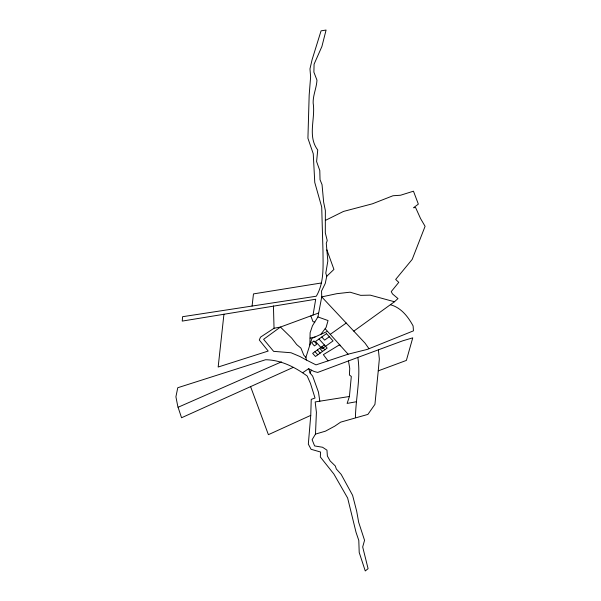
<?xml version="1.0" encoding="UTF-8"?>
<svg xmlns="http://www.w3.org/2000/svg" width="601" height="601" viewBox="0 0 601 601"><rect width="100%" height="100%" fill="white"/><g stroke="black" fill="none" stroke-linecap="round" stroke-linejoin="round"><path stroke-width="0.9" d="M309.868 344.959L310.116 332.744L312.445 325.802L317.929 316.93L321.738 296.902L321.558 290.967L325.231 283.529L326.756 276.28L325.795 273.162L327.838 261.014L326.275 243.232L327.229 240.595L325.306 232.872L325.366 210.553L323.639 202.169L322.038 184.605L320.04 179.744L319.792 170.504L316.592 161.564L317.734 149.98C307.209 136.036 315.653 118.743 313.144 103.049C312.941 95.048 316.569 88.039 316.967 80.151L313.887 72.158L314.083 64.187L321.911 46.472L326.08 30.05L321.062 30.839L312.084 59.739L309.973 68.867L310.619 76.868L309.177 95.026L307.922 138.268L313.249 153.736L314.766 182.449L321.708 207.022L322.977 250.887C323.03 266.04 324.36 282.688 316.291 296.225L182.569 316.704L182.238 321.092L315.705 299.238L313.038 315.059M348.475 360.931L349.744 368.338L349.406 375.024L351.315 376.451L349.414 396.495L315.179 401.926L316.404 412.294L315.487 434.095L312.107 439.707L314.616 445.934L322.572 447.257L326.952 450.157L327.38 455.994L330.144 460.937L335.275 465.948L336.35 469.005L341.173 474.407L352.592 495.299L356.671 511.166L358.692 522.367L364.552 540.307L362.688 546.97L368.09 568.666L365.258 570.95L359.203 552.439L358.797 540.434L356.04 532.343L347.641 498.041L333.893 474.061L320.325 456.963L320.588 452.027L311.093 449.293L308.328 444.139L310.755 415.374L311.235 399.38L315.044 398.027L310.439 383.348L307.186 376.016C295.001 367.113 280.96 359.939 265.552 359.744L177.761 387.735L175.913 396.773L177.791 406.396L181.547 417.755L293.235 367.391M355.431 417.575C355.769 397.471 360.946 377.458 357.835 357.43L402.7 340.82L412.752 337.845L406.381 360.412L378.247 370.855L374.941 404.36L367.902 414.397L340.632 422.15L334.787 426.132L325.464 431.165L315.487 434.095M378.247 370.855L379.336 359.022L378.412 350.052M223.948 314.158L218.163 367.031L268.204 351.052L259.286 340.001L260.526 337.146L274.033 328.259L280.419 327.064L318.402 313.091M252.074 306.052L253.479 293.897L321.475 282.958M390.372 304.715C401.077 307.599 408.034 316.614 413.097 325.922L413.465 330.85L367.249 349.414L348.099 354.192L316.013 364.875L306.36 360.014L305.909 357.385L311.964 338.371L327.515 331.331M349.414 396.495L347.123 403.421L356.558 401.693M319.83 401.213L318.455 392.107L312.663 376.128L310.063 372.996L311.363 370.126M320.821 334.359L326.095 327.44L328.048 320.558L317.929 316.93M326.756 276.28L333.938 269.413L326.854 249.858M353.831 331.121L394.466 301.755L397.982 298.577L392.453 293.897L391.259 291.583L398.763 282.365L395.676 279.435L412.188 259.407L425.087 226.322L420.572 218.584L415.539 207.458L413.458 207.781L418.356 204.13L413.465 191.193L400.559 195.235L392.986 195.753L372.417 203.807L343.487 211.432L325.344 220.417M329.318 336.755L324.63 340.121L321.805 336.988M324.352 344.944L312.64 353.35L315.465 356.483L327.177 348.077L318.996 339.002M330.242 334.359L346.266 323.015M302.731 372.703L308.756 368.586L310.063 372.996M310.755 415.374L268.399 434.673L250.587 386.623M178.084 407.275L281.433 361.877M357.835 357.43L317.704 372.425L314.195 371.523L308.846 368.886M310.101 338.115L315.104 336.951M394.466 301.755L370.276 295.151L360.683 295.346L350.075 292.191L336.74 293.694L321.738 296.902L365.055 343.156L368.991 348.715M314.804 322.166L312.986 321.648L310.815 315.878M306.36 360.014L300.027 356.551L291.027 352.749L273.62 351.352L263.599 339.317L280.419 327.064L291.703 338.1L296.714 344.591L300.928 348.129L303.843 355.251L305.909 357.385M325.186 328.755L348.099 354.192M322.008 346.627L324.833 349.759M319.672 348.302L322.497 351.435M317.328 349.985L320.153 353.118M314.984 351.668L317.809 354.8M340.587 345.838L339.61 344.741L323.368 354.658L328.056 360.87M273.44 305.924L274.033 328.259M313.925 341.075L311.581 342.758L314.406 345.891L316.75 344.208L313.925 341.075M326.493 333.623L315.54 341.481L322.106 348.76L333.059 340.902L326.493 333.623"/></g></svg>
